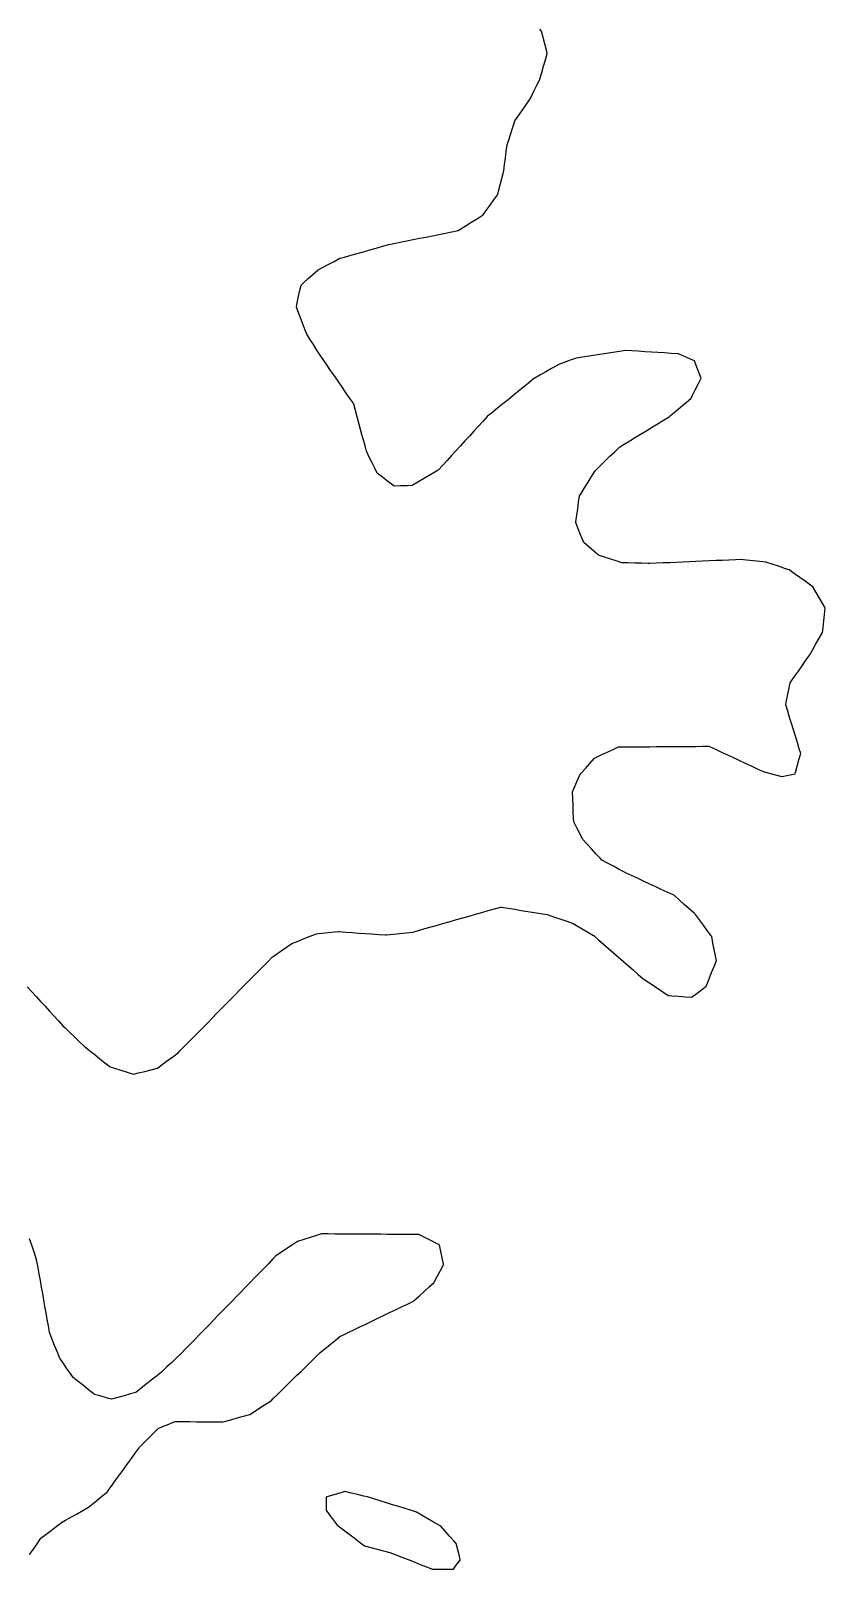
# Model space of a CAD drawing. Header units: millimetres. Extents: x 165 to 2352, y 1753 to 3323.
# Drawn here: x 2181.7 to 2302.5, y 1949.2 to 2182.9 of the extents above; entities that cross this region are included whole.
import ezdxf

# ---------------------------------------------------------------- set-up
doc = ezdxf.new("R2010")
doc.units = ezdxf.units.MM
for name, color, linetype in [('ALL_ISLANDS', 7, 'Continuous'), ('OUTLINE_ISLAND_02', 7, 'Continuous'), ('OUTLINE_ISLAND_04', 7, 'Continuous')]:
    doc.layers.add(name, color=color, linetype=linetype)

msp = doc.modelspace()

# ---------------------------------------------------------------- linework, layer by layer
at = {"layer": 'ALL_ISLANDS'}
for points in [[(2181.1808, 2037.6941), (2181.857, 2036.9574), (2182.5333, 2036.2207), (2183.2095, 2035.484), (2183.8857, 2034.7473), (2184.5619, 2034.0106), (2185.2381, 2033.2739), (2185.9143, 2032.5372), (2186.5905, 2031.8005), (2186.9288, 2031.474), (2187.6484, 2030.7796), (2188.368, 2030.0852), (2189.0875, 2029.3908), (2189.8071, 2028.6964), (2189.862, 2028.6528), (2190.6451, 2028.0308), (2191.4281, 2027.4088), (2192.2112, 2026.7869), (2192.9942, 2026.1649), (2193.7773, 2025.5429), (2194.4551, 2025.3285), (2195.4085, 2025.0269), (2196.362, 2024.7252), (2197.3154, 2024.4236), (2198.0661, 2024.6121), (2199.0361, 2024.8556), (2200.006, 2025.099), (2200.9759, 2025.3425), (2201.7079, 2025.8917), (2202.5078, 2026.4918), (2203.3077, 2027.0919), (2204.1076, 2027.6921), (2204.39, 2027.9787), (2205.0919, 2028.691), (2205.7938, 2029.4033), (2206.4957, 2030.1156), (2207.1975, 2030.8279), (2207.8994, 2031.5402), (2208.6013, 2032.2525), (2209.3032, 2032.9648), (2210.005, 2033.6771), (2210.7069, 2034.3894), (2211.4088, 2035.1017), (2212.1107, 2035.814), (2212.8126, 2036.5263), (2213.5144, 2037.2386), (2214.2163, 2037.9509), (2214.9182, 2038.6632), (2215.6201, 2039.3755), (2216.3219, 2040.0878), (2217.0238, 2040.8001), (2217.7257, 2041.5124), (2218.4276, 2042.2247), (2218.9368, 2042.5767), (2219.7595, 2043.1453), (2220.5821, 2043.7139), (2221.4047, 2044.2825), (2221.4104, 2044.2847), (2222.3387, 2044.6567), (2223.2669, 2045.0286), (2224.1952, 2045.4006), (2225.1234, 2045.7725), (2225.4473, 2045.8052), (2226.4423, 2045.9055), (2227.4372, 2046.0058), (2228.4322, 2046.1061), (2228.5827, 2046.0949), (2229.58, 2046.0208), (2230.5773, 2045.9468), (2231.5745, 2045.8727), (2232.5718, 2045.7987), (2233.569, 2045.7246), (2234.5663, 2045.6505), (2235.5635, 2045.5765), (2235.7921, 2045.6002), (2236.7867, 2045.7037), (2237.7813, 2045.8072), (2238.7759, 2045.9107), (2239.7706, 2046.0142), (2240.647, 2046.2636), (2241.6088, 2046.5374), (2242.5706, 2046.8111), (2243.5325, 2047.0848), (2244.4943, 2047.3585), (2245.4561, 2047.6322), (2246.4179, 2047.9059), (2247.3797, 2048.1796), (2248.3415, 2048.4534), (2249.3033, 2048.7271), (2250.2651, 2049.0008), (2251.2269, 2049.2745), (2252.1888, 2049.5482), (2253.1506, 2049.8219), (2253.2985, 2049.7979), (2254.2856, 2049.6375), (2255.2726, 2049.4772), (2256.2597, 2049.3168), (2257.2468, 2049.1564), (2258.2338, 2048.9961), (2259.2209, 2048.8357), (2260.2079, 2048.6754), (2260.3729, 2048.6193), (2261.3197, 2048.2974), (2262.2665, 2047.9755), (2263.2133, 2047.6536), (2264.1601, 2047.3318), (2264.6661, 2047.0326), (2265.5269, 2046.5237), (2266.3877, 2046.0147), (2267.2485, 2045.5058), (2267.2762, 2045.4816), (2268.03, 2044.8244), (2268.7838, 2044.1673), (2269.5376, 2043.5102), (2270.2913, 2042.853), (2271.0451, 2042.1959), (2271.7989, 2041.5388), (2272.5527, 2040.8817), (2273.3065, 2040.2245), (2274.0602, 2039.5674), (2274.814, 2038.9103), (2275.2943, 2038.5891), (2276.1254, 2038.0331), (2276.9566, 2037.4771), (2277.7878, 2036.9211), (2278.619, 2036.3651), (2279.1648, 2036.3283), (2280.1626, 2036.2611), (2281.1603, 2036.1938), (2282.158, 2036.1266), (2282.7995, 2036.6092), (2283.5985, 2037.2104), (2284.3976, 2037.8116), (2284.4686, 2037.9912), (2284.8362, 2038.9211), (2285.2039, 2039.8511), (2285.5715, 2040.7811), (2285.9392, 2041.711), (2285.8022, 2042.3953), (2285.6059, 2043.3758), (2285.4097, 2044.3564), (2285.2134, 2045.3369), (2285.137, 2045.4405), (2284.5437, 2046.2455), (2283.9503, 2047.0504), (2283.357, 2047.8554), (2282.7636, 2048.6603), (2282.5329, 2048.8691), (2281.7914, 2049.5401), (2281.05, 2050.211), (2280.3085, 2050.882), (2279.567, 2051.553), (2279.3593, 2051.65), (2278.4533, 2052.0733), (2277.5473, 2052.4965), (2276.6413, 2052.9198), (2275.7353, 2053.3431), (2274.8293, 2053.7663), (2273.9233, 2054.1896), (2273.0172, 2054.6128), (2272.1112, 2055.0361), (2272.0491, 2055.0693), (2271.1667, 2055.5399), (2270.2844, 2056.0105), (2269.4021, 2056.4812), (2268.5198, 2056.9518), (2268.3095, 2057.1777), (2267.628, 2057.9095), (2266.9466, 2058.6414), (2266.2652, 2059.3733), (2265.5837, 2060.1051), (2265.1507, 2060.9645), (2264.7007, 2061.8575), (2264.2507, 2062.7506), (2264.2265, 2063.2959), (2264.1822, 2064.2949), (2264.1378, 2065.2939), (2264.0935, 2066.2929), (2264.0491, 2067.2919), (2264.4269, 2068.1489), (2264.8303, 2069.0639), (2265.2337, 2069.9789), (2265.362, 2070.127), (2266.017, 2070.8826), (2266.6719, 2071.6383), (2267.3269, 2072.3939), (2267.4267, 2072.4407), (2268.3322, 2072.8652), (2269.2376, 2073.2897), (2270.143, 2073.7142), (2271.0485, 2074.1387), (2271.8048, 2074.144), (2272.8048, 2074.1511), (2273.8048, 2074.1581), (2274.8048, 2074.1652), (2275.8047, 2074.1722), (2276.8047, 2074.1793), (2277.8047, 2074.1863), (2278.8047, 2074.1934), (2279.8046, 2074.2004), (2280.8046, 2074.2075), (2281.8046, 2074.2145), (2282.8046, 2074.2216), (2283.8045, 2074.2286), (2284.8045, 2074.2357), (2284.8863, 2074.1977), (2285.7932, 2073.7763), (2286.7001, 2073.3549), (2287.6069, 2072.9335), (2288.5138, 2072.5121), (2289.4207, 2072.0907), (2290.3276, 2071.6693), (2291.2344, 2071.2479), (2292.1413, 2070.8265), (2293.0482, 2070.4051), (2293.952, 2070.156), (2294.9161, 2069.8903), (2295.8801, 2069.6246), (2295.9247, 2069.6341), (2296.903, 2069.8413), (2297.8813, 2070.0485), (2297.9394, 2070.2569), (2298.2078, 2071.2202), (2298.4762, 2072.1835), (2298.7446, 2073.1469), (2298.5291, 2073.8494), (2298.2358, 2074.8054), (2297.9426, 2075.7615), (2297.6493, 2076.7175), (2297.3561, 2077.6736), (2297.0628, 2078.6296), (2296.7696, 2079.5856), (2296.4763, 2080.5417), (2296.5524, 2080.92), (2296.7497, 2081.9004), (2296.9469, 2082.8807), (2297.1441, 2083.8611), (2297.2523, 2084.0162), (2297.8245, 2084.8363), (2298.3967, 2085.6565), (2298.9688, 2086.4766), (2299.541, 2087.2967), (2300.1132, 2088.1169), (2300.5704, 2088.9139), (2301.0681, 2089.7813), (2301.5657, 2090.6486), (2302.0634, 2091.516), (2302.1484, 2092.2867), (2302.2581, 2093.2807), (2302.3678, 2094.2747), (2302.4774, 2095.2686), (2302.1269, 2095.8662), (2301.6209, 2096.7287), (2301.1149, 2097.5913), (2300.609, 2098.4538), (2300.2473, 2098.7113), (2299.4326, 2099.2912), (2298.618, 2099.8712), (2297.8034, 2100.4512), (2296.9887, 2101.0311), (2296.4561, 2101.2116), (2295.509, 2101.5325), (2294.5618, 2101.8534), (2293.6147, 2102.1743), (2293.5082, 2102.1853), (2292.5136, 2102.2887), (2291.5189, 2102.392), (2290.5243, 2102.4954), (2289.5296, 2102.5987), (2288.8199, 2102.5671), (2287.8209, 2102.5225), (2286.8219, 2102.478), (2285.8228, 2102.4334), (2284.8238, 2102.3889), (2283.8248, 2102.3444), (2282.8258, 2102.2998), (2281.8268, 2102.2553), (2280.8278, 2102.2107), (2279.8288, 2102.1662), (2278.8298, 2102.1216), (2277.8308, 2102.0771), (2276.8318, 2102.0326), (2275.8328, 2101.988), (2275.5341, 2101.997), (2274.5345, 2102.0269), (2273.535, 2102.0569), (2272.5354, 2102.0868), (2271.5359, 2102.1168), (2270.839, 2102.3443), (2269.8884, 2102.6547), (2268.9377, 2102.965), (2267.9871, 2103.2754), (2267.2906, 2103.8741), (2266.5322, 2104.526), (2265.7739, 2105.1779), (2265.6712, 2105.4302), (2265.2944, 2106.3565), (2264.9176, 2107.2828), (2264.5408, 2108.2091), (2264.5601, 2108.3414), (2264.7046, 2109.3309), (2264.8491, 2110.3204), (2264.9936, 2111.3099), (2265.1381, 2112.2994), (2265.3598, 2112.6544), (2265.8894, 2113.5026), (2266.4191, 2114.3508), (2266.9487, 2115.199), (2267.4783, 2116.0473), (2267.6108, 2116.1771), (2268.3251, 2116.877), (2269.0394, 2117.5768), (2269.7537, 2118.2767), (2270.4679, 2118.9765), (2271.1822, 2119.6764), (2271.9327, 2120.1328), (2272.7871, 2120.6525), (2273.6415, 2121.1721), (2274.4959, 2121.6917), (2275.3503, 2122.2113), (2276.2047, 2122.7309), (2277.0591, 2123.2506), (2277.9135, 2123.7702), (2278.7679, 2124.2898), (2279.027, 2124.5105), (2279.7883, 2125.1589), (2280.5496, 2125.8073), (2281.3109, 2126.4557), (2282.0721, 2127.1042), (2282.2552, 2127.4687), (2282.7039, 2128.3624), (2283.1527, 2129.256), (2283.6014, 2130.1497), (2283.3269, 2130.8831), (2282.9763, 2131.8196), (2282.6258, 2132.7562), (2281.9791, 2133.0409), (2281.0639, 2133.4439), (2280.1487, 2133.8469), (2280.0418, 2133.8535), (2279.0437, 2133.9151), (2278.0456, 2133.9768), (2277.0475, 2134.0385), (2276.0494, 2134.1001), (2275.0513, 2134.1618), (2274.0532, 2134.2234), (2273.0551, 2134.2851), (2272.057, 2134.3468), (2271.5162, 2134.2641), (2270.5277, 2134.1129), (2269.5392, 2133.9618), (2268.5507, 2133.8107), (2267.5622, 2133.6595), (2266.5737, 2133.5084), (2265.5851, 2133.3572), (2264.5966, 2133.2061), (2263.7051, 2132.8691), (2262.7697, 2132.5155), (2261.8343, 2132.1619), (2261.7192, 2132.0958), (2260.8519, 2131.598), (2259.9846, 2131.1002), (2259.1173, 2130.6024), (2258.25, 2130.1047), (2258.1488, 2130.0229), (2257.3711, 2129.3943), (2256.5934, 2128.7656), (2255.8157, 2128.137), (2255.038, 2127.5084), (2254.2603, 2126.8798), (2253.4826, 2126.2512), (2252.7048, 2125.6226), (2251.9271, 2124.9939), (2251.1494, 2124.3653), (2251.0892, 2124.2997), (2250.4134, 2123.5626), (2249.7376, 2122.8255), (2249.0618, 2122.0884), (2248.386, 2121.3513), (2247.7102, 2120.6143), (2247.0344, 2119.8772), (2246.3586, 2119.1401), (2245.6827, 2118.403), (2245.0069, 2117.6659), (2244.3311, 2116.9289), (2243.6553, 2116.1918), (2243.1392, 2115.8824), (2242.2815, 2115.3682), (2241.4238, 2114.854), (2240.5661, 2114.3399), (2239.7084, 2113.8257), (2238.9249, 2113.8012), (2237.9254, 2113.7698), (2236.9259, 2113.7385), (2236.7385, 2113.8842), (2235.949, 2114.498), (2235.1595, 2115.1118), (2234.3701, 2115.7256), (2234.053, 2116.3705), (2233.6117, 2117.2679), (2233.1705, 2118.1653), (2232.7293, 2119.0627), (2232.6242, 2119.4574), (2232.3669, 2120.4238), (2232.1097, 2121.3901), (2231.8525, 2122.3565), (2231.5952, 2123.3228), (2231.338, 2124.2892), (2231.0807, 2125.2555), (2230.8235, 2126.2219), (2230.7033, 2126.3955), (2230.1342, 2127.2178), (2229.5652, 2128.0401), (2228.9961, 2128.8624), (2228.427, 2129.6847), (2227.8579, 2130.507), (2227.2889, 2131.3292), (2226.7198, 2132.1515), (2226.1507, 2132.9738), (2225.5817, 2133.7961), (2225.2086, 2134.3941), (2224.6794, 2135.2426), (2224.1501, 2136.091), (2223.6208, 2136.9395), (2223.5266, 2137.1834), (2223.1662, 2138.1162), (2222.8059, 2139.049), (2222.4455, 2139.9819), (2222.0852, 2140.9147), (2222.1768, 2141.3534), (2222.3812, 2142.3322), (2222.5856, 2143.3111), (2222.79, 2144.29), (2223.1544, 2144.6182), (2223.8975, 2145.2875), (2224.6405, 2145.9567), (2225.3836, 2146.6259), (2226.0336, 2146.9655), (2226.92, 2147.4285), (2227.8064, 2147.8914), (2228.6927, 2148.3544), (2229.3859, 2148.5491), (2230.3487, 2148.8195), (2231.3114, 2149.0899), (2232.2742, 2149.3602), (2233.2369, 2149.6306), (2234.1997, 2149.901), (2235.1625, 2150.1714), (2236.1252, 2150.4418), (2236.8953, 2150.5969), (2237.8756, 2150.7945), (2238.8559, 2150.992), (2239.8362, 2151.1895), (2240.8165, 2151.387), (2241.7968, 2151.5846), (2242.7771, 2151.7821), (2243.7574, 2151.9796), (2244.7377, 2152.1771), (2245.718, 2152.3747), (2246.6983, 2152.5722), (2247.0687, 2152.8055), (2247.9149, 2153.3383), (2248.7611, 2153.8712), (2249.6073, 2154.4041), (2250.4535, 2154.937), (2250.9328, 2155.5979), (2251.5198, 2156.4075), (2252.1069, 2157.217), (2252.6939, 2158.0266), (2252.832, 2158.5547), (2253.085, 2159.5222), (2253.338, 2160.4896), (2253.591, 2161.4571), (2253.6126, 2161.6284), (2253.7376, 2162.6205), (2253.8626, 2163.6127), (2253.9876, 2164.6049), (2254.1126, 2165.597), (2254.3617, 2166.3686), (2254.6689, 2167.3202), (2254.9762, 2168.2718), (2255.2834, 2169.2235), (2255.8058, 2169.9647), (2256.3818, 2170.7822), (2256.9578, 2171.5996), (2257.5339, 2172.417), (2257.7502, 2172.8491), (2258.1978, 2173.7433), (2258.6455, 2174.6375), (2259.0931, 2175.5317), (2259.1114, 2175.5951), (2259.3885, 2176.5559), (2259.6656, 2177.5168), (2259.9426, 2178.4776), (2260.2197, 2179.4385), (2260.0863, 2179.9471), (2259.8327, 2180.9144), (2259.579, 2181.8817), (2259.3254, 2182.849), (2259.0841, 2183.1781)], [(2181.5415, 1951.4616), (2182.1042, 1952.2883), (2182.6669, 1953.1149), (2183.2297, 1953.9416), (2183.9939, 1954.5187), (2184.792, 1955.1212), (2185.59, 1955.7238), (2186.3881, 1956.3264), (2187.0122, 1956.6821), (2187.881, 1957.1773), (2188.7498, 1957.6724), (2189.6186, 1958.1676), (2190.4874, 1958.6628), (2190.9746, 1959.0563), (2191.7525, 1959.6847), (2192.5305, 1960.313), (2193.3084, 1960.9414), (2193.497, 1961.2027), (2194.0822, 1962.0136), (2194.6674, 1962.8245), (2195.2525, 1963.6354), (2195.8377, 1964.4463), (2196.4229, 1965.2572), (2197.0081, 1966.0681), (2197.5933, 1966.879), (2198.1784, 1967.69), (2198.2469, 1967.7592), (2198.9498, 1968.4704), (2199.6528, 1969.1816), (2200.3558, 1969.8928), (2201.0587, 1970.604), (2201.7607, 1970.9), (2202.6821, 1971.2885), (2203.6036, 1971.677), (2203.9026, 1971.6746), (2204.9025, 1971.6667), (2205.9025, 1971.6588), (2206.9025, 1971.6508), (2207.9024, 1971.6429), (2208.9024, 1971.635), (2209.9024, 1971.6271), (2210.9023, 1971.6192), (2211.1551, 1971.6885), (2212.1195, 1971.953), (2213.0839, 1972.2176), (2214.0483, 1972.4821), (2215.0126, 1972.7467), (2215.7164, 1973.2042), (2216.5548, 1973.7493), (2217.3931, 1974.2943), (2218.2315, 1974.8394), (2218.5513, 1975.1522), (2219.266, 1975.8516), (2219.9808, 1976.551), (2220.6956, 1977.2503), (2221.4103, 1977.9497), (2222.1251, 1978.649), (2222.8399, 1979.3484), (2223.5546, 1980.0477), (2224.2694, 1980.7471), (2224.9842, 1981.4465), (2225.699, 1982.1458), (2226.4204, 1982.7316), (2227.1967, 1983.3619), (2227.9731, 1983.9922), (2228.7494, 1984.6225), (2229.0386, 1984.7608), (2229.9407, 1985.1923), (2230.8428, 1985.6238), (2231.7449, 1986.0553), (2232.647, 1986.4869), (2233.5491, 1986.9184), (2234.4512, 1987.3499), (2235.3533, 1987.7814), (2236.2555, 1988.2129), (2237.1576, 1988.6444), (2238.0597, 1989.0759), (2238.9618, 1989.5074), (2239.8639, 1989.9389), (2240.0567, 1990.1143), (2240.7964, 1990.7873), (2241.5361, 1991.4602), (2242.2757, 1992.1332), (2243.0154, 1992.8062), (2243.0365, 1992.8453), (2243.5103, 1993.7259), (2243.9842, 1994.6065), (2244.458, 1995.4871), (2244.4433, 1995.5572), (2244.2379, 1996.5359), (2244.0324, 1997.5145), (2243.827, 1998.4932), (2243.39, 1998.7153), (2242.4984, 1999.1682), (2241.6069, 1999.6212), (2240.7154, 2000.0742), (2239.9224, 2000.0792), (2238.9225, 2000.0855), (2237.9225, 2000.0917), (2236.9225, 2000.098), (2235.9225, 2000.1043), (2234.9225, 2000.1105), (2233.9226, 2000.1168), (2232.9226, 2000.1231), (2231.9226, 2000.1293), (2230.9226, 2000.1356), (2229.9226, 2000.1419), (2228.9227, 2000.1481), (2227.9227, 2000.1544), (2226.9227, 2000.1606), (2225.9227, 2000.1669), (2225.1347, 1999.9167), (2224.1816, 1999.6142), (2223.2284, 1999.3116), (2222.2753, 1999.009), (2221.4877, 1998.488), (2220.6536, 1997.9363), (2219.8196, 1997.3846), (2218.9855, 1996.8329), (2218.5313, 1996.3658), (2217.834, 1995.6489), (2217.1368, 1994.9321), (2216.4396, 1994.2152), (2215.7424, 1993.4984), (2215.0452, 1992.7815), (2214.3479, 1992.0647), (2213.6507, 1991.3478), (2212.9535, 1990.631), (2212.2563, 1989.9141), (2211.559, 1989.1973), (2210.8618, 1988.4804), (2210.1646, 1987.7635), (2209.4674, 1987.0467), (2208.7702, 1986.3298), (2208.0729, 1985.613), (2207.3757, 1984.8961), (2206.6785, 1984.1793), (2205.9813, 1983.4624), (2205.284, 1982.7456), (2204.5868, 1982.0287), (2203.864, 1981.3403), (2203.1398, 1980.6506), (2202.4157, 1979.961), (2201.6916, 1979.2713), (2201.5933, 1979.1936), (2200.8089, 1978.5732), (2200.0246, 1977.9529), (2199.2403, 1977.3325), (2198.4559, 1976.7122), (2197.6716, 1976.0919), (2196.8814, 1975.871), (2195.9183, 1975.6018), (2194.9552, 1975.3326), (2193.9921, 1975.0634), (2193.3527, 1975.2386), (2192.3882, 1975.5028), (2191.4237, 1975.767), (2191.2738, 1975.8866), (2190.4922, 1976.5104), (2189.7106, 1977.1342), (2188.929, 1977.758), (2188.1474, 1978.3818), (2187.838, 1978.8255), (2187.266, 1979.6458), (2186.694, 1980.466), (2186.122, 1981.2863), (2186.0859, 1981.3757), (2185.7112, 1982.3029), (2185.3365, 1983.23), (2184.9618, 1984.1572), (2184.5872, 1985.0843), (2184.5646, 1985.2127), (2184.3911, 1986.1976), (2184.2177, 1987.1824), (2184.0442, 1988.1673), (2183.8708, 1989.1521), (2183.6974, 1990.1369), (2183.5239, 1991.1218), (2183.3505, 1992.1066), (2183.1771, 1993.0915), (2183.0036, 1994.0763), (2182.8302, 1995.0612), (2182.6568, 1996.046), (2182.4788, 1996.5842), (2182.1648, 1997.5336), (2181.8508, 1998.483), (2181.5368, 1999.4324)]]:
    msp.add_lwpolyline(points, dxfattribs=at)
msp.add_lwpolyline([(2226.5894, 1960.1915), (2226.5894, 1959.1915), (2226.5894, 1958.1915), (2227.0836, 1957.5416), (2227.689, 1956.7457), (2228.2944, 1955.9498), (2228.4615, 1955.8237), (2229.2598, 1955.2214), (2230.0581, 1954.6192), (2230.8564, 1954.0169), (2231.6547, 1953.4147), (2232.453, 1952.8124), (2233.4017, 1952.5631), (2234.3688, 1952.3089), (2235.336, 1952.0547), (2236.3031, 1951.8005), (2237.2059, 1951.4441), (2238.136, 1951.0769), (2239.0661, 1950.7096), (2239.9962, 1950.3424), (2240.9263, 1949.9751), (2241.8565, 1949.6079), (2242.7866, 1949.2406), (2242.9613, 1949.2423), (2243.9612, 1949.2518), (2244.9612, 1949.2613), (2245.9611, 1949.2709), (2246.3985, 1949.842), (2247.0065, 1950.6359), (2246.8584, 1951.2178), (2246.6118, 1952.1869), (2246.3651, 1953.156), (2246.0337, 1953.5301), (2245.3705, 1954.2785), (2244.7073, 1955.027), (2244.0441, 1955.7754), (2243.8181, 1955.9065), (2242.953, 1956.4082), (2242.088, 1956.9099), (2241.223, 1957.4117), (2240.3579, 1957.9134), (2239.5829, 1958.1537), (2238.6277, 1958.4498), (2237.6726, 1958.746), (2236.7174, 1959.0421), (2235.7623, 1959.3382), (2234.8071, 1959.6344), (2233.852, 1959.9305), (2232.8968, 1960.2266), (2232.3603, 1960.3532), (2231.387, 1960.5828), (2230.4137, 1960.8123), (2229.4404, 1961.0419), (2229.1392, 1960.9521), (2228.1809, 1960.6662), (2227.2226, 1960.3804)], close=True, dxfattribs=at)
at = {"layer": 'OUTLINE_ISLAND_02'}
for points in [[(2181.1808, 2037.6941), (2181.857, 2036.9574), (2182.5333, 2036.2207), (2183.2095, 2035.484), (2183.8857, 2034.7473), (2184.5619, 2034.0106), (2185.2381, 2033.2739), (2185.9143, 2032.5372), (2186.5905, 2031.8005), (2186.9288, 2031.474), (2187.6484, 2030.7796), (2188.368, 2030.0852), (2189.0875, 2029.3908), (2189.8071, 2028.6964), (2189.862, 2028.6528), (2190.6451, 2028.0308), (2191.4281, 2027.4088), (2192.2112, 2026.7869), (2192.9942, 2026.1649), (2193.7773, 2025.5429), (2194.4551, 2025.3285), (2195.4085, 2025.0269), (2196.362, 2024.7252), (2197.3154, 2024.4236), (2198.0661, 2024.6121), (2199.0361, 2024.8556), (2200.006, 2025.099), (2200.9759, 2025.3425), (2201.7079, 2025.8917), (2202.5078, 2026.4918), (2203.3077, 2027.0919), (2204.1076, 2027.6921), (2204.39, 2027.9787), (2205.0919, 2028.691), (2205.7938, 2029.4033), (2206.4957, 2030.1156), (2207.1975, 2030.8279), (2207.8994, 2031.5402), (2208.6013, 2032.2525), (2209.3032, 2032.9648), (2210.005, 2033.6771), (2210.7069, 2034.3894), (2211.4088, 2035.1017), (2212.1107, 2035.814), (2212.8126, 2036.5263), (2213.5144, 2037.2386), (2214.2163, 2037.9509), (2214.9182, 2038.6632), (2215.6201, 2039.3755), (2216.3219, 2040.0878), (2217.0238, 2040.8001), (2217.7257, 2041.5124), (2218.4276, 2042.2247), (2218.9368, 2042.5767), (2219.7595, 2043.1453), (2220.5821, 2043.7139), (2221.4047, 2044.2825), (2221.4104, 2044.2847), (2222.3387, 2044.6567), (2223.2669, 2045.0286), (2224.1952, 2045.4006), (2225.1234, 2045.7725), (2225.4473, 2045.8052), (2226.4423, 2045.9055), (2227.4372, 2046.0058), (2228.4322, 2046.1061), (2228.5827, 2046.0949), (2229.58, 2046.0208), (2230.5773, 2045.9468), (2231.5745, 2045.8727), (2232.5718, 2045.7987), (2233.569, 2045.7246), (2234.5663, 2045.6505), (2235.5635, 2045.5765), (2235.7921, 2045.6002), (2236.7867, 2045.7037), (2237.7813, 2045.8072), (2238.7759, 2045.9107), (2239.7706, 2046.0142), (2240.647, 2046.2636), (2241.6088, 2046.5374), (2242.5706, 2046.8111), (2243.5325, 2047.0848), (2244.4943, 2047.3585), (2245.4561, 2047.6322), (2246.4179, 2047.9059), (2247.3797, 2048.1796), (2248.3415, 2048.4534), (2249.3033, 2048.7271), (2250.2651, 2049.0008), (2251.2269, 2049.2745), (2252.1888, 2049.5482), (2253.1506, 2049.8219), (2253.2985, 2049.7979), (2254.2856, 2049.6375), (2255.2726, 2049.4772), (2256.2597, 2049.3168), (2257.2468, 2049.1564), (2258.2338, 2048.9961), (2259.2209, 2048.8357), (2260.2079, 2048.6754), (2260.3729, 2048.6193), (2261.3197, 2048.2974), (2262.2665, 2047.9755), (2263.2133, 2047.6536), (2264.1601, 2047.3318), (2264.6661, 2047.0326), (2265.5269, 2046.5237), (2266.3877, 2046.0147), (2267.2485, 2045.5058), (2267.2762, 2045.4816), (2268.03, 2044.8244), (2268.7838, 2044.1673), (2269.5376, 2043.5102), (2270.2913, 2042.853), (2271.0451, 2042.1959), (2271.7989, 2041.5388), (2272.5527, 2040.8817), (2273.3065, 2040.2245), (2274.0602, 2039.5674), (2274.814, 2038.9103), (2275.2943, 2038.5891), (2276.1254, 2038.0331), (2276.9566, 2037.4771), (2277.7878, 2036.9211), (2278.619, 2036.3651), (2279.1648, 2036.3283), (2280.1626, 2036.2611), (2281.1603, 2036.1938), (2282.158, 2036.1266), (2282.7995, 2036.6092), (2283.5985, 2037.2104), (2284.3976, 2037.8116), (2284.4686, 2037.9912), (2284.8362, 2038.9211), (2285.2039, 2039.8511), (2285.5715, 2040.7811), (2285.9392, 2041.711), (2285.8022, 2042.3953), (2285.6059, 2043.3758), (2285.4097, 2044.3564), (2285.2134, 2045.3369), (2285.137, 2045.4405), (2284.5437, 2046.2455), (2283.9503, 2047.0504), (2283.357, 2047.8554), (2282.7636, 2048.6603), (2282.5329, 2048.8691), (2281.7914, 2049.5401), (2281.05, 2050.211), (2280.3085, 2050.882), (2279.567, 2051.553), (2279.3593, 2051.65), (2278.4533, 2052.0733), (2277.5473, 2052.4965), (2276.6413, 2052.9198), (2275.7353, 2053.3431), (2274.8293, 2053.7663), (2273.9233, 2054.1896), (2273.0172, 2054.6128), (2272.1112, 2055.0361), (2272.0491, 2055.0693), (2271.1667, 2055.5399), (2270.2844, 2056.0105), (2269.4021, 2056.4812), (2268.5198, 2056.9518), (2268.3095, 2057.1777), (2267.628, 2057.9095), (2266.9466, 2058.6414), (2266.2652, 2059.3733), (2265.5837, 2060.1051), (2265.1507, 2060.9645), (2264.7007, 2061.8575), (2264.2507, 2062.7506), (2264.2265, 2063.2959), (2264.1822, 2064.2949), (2264.1378, 2065.2939), (2264.0935, 2066.2929), (2264.0491, 2067.2919), (2264.4269, 2068.1489), (2264.8303, 2069.0639), (2265.2337, 2069.9789), (2265.362, 2070.127), (2266.017, 2070.8826), (2266.6719, 2071.6383), (2267.3269, 2072.3939), (2267.4267, 2072.4407), (2268.3322, 2072.8652), (2269.2376, 2073.2897), (2270.143, 2073.7142), (2271.0485, 2074.1387), (2271.8048, 2074.144), (2272.8048, 2074.1511), (2273.8048, 2074.1581), (2274.8048, 2074.1652), (2275.8047, 2074.1722), (2276.8047, 2074.1793), (2277.8047, 2074.1863), (2278.8047, 2074.1934), (2279.8046, 2074.2004), (2280.8046, 2074.2075), (2281.8046, 2074.2145), (2282.8046, 2074.2216), (2283.8045, 2074.2286), (2284.8045, 2074.2357), (2284.8863, 2074.1977), (2285.7932, 2073.7763), (2286.7001, 2073.3549), (2287.6069, 2072.9335), (2288.5138, 2072.5121), (2289.4207, 2072.0907), (2290.3276, 2071.6693), (2291.2344, 2071.2479), (2292.1413, 2070.8265), (2293.0482, 2070.4051), (2293.952, 2070.156), (2294.9161, 2069.8903), (2295.8801, 2069.6246), (2295.9247, 2069.6341), (2296.903, 2069.8413), (2297.8813, 2070.0485), (2297.9394, 2070.2569), (2298.2078, 2071.2202), (2298.4762, 2072.1835), (2298.7446, 2073.1469), (2298.5291, 2073.8494), (2298.2358, 2074.8054), (2297.9426, 2075.7615), (2297.6493, 2076.7175), (2297.3561, 2077.6736), (2297.0628, 2078.6296), (2296.7696, 2079.5856), (2296.4763, 2080.5417), (2296.5524, 2080.92), (2296.7497, 2081.9004), (2296.9469, 2082.8807), (2297.1441, 2083.8611), (2297.2523, 2084.0162), (2297.8245, 2084.8363), (2298.3967, 2085.6565), (2298.9688, 2086.4766), (2299.541, 2087.2967), (2300.1132, 2088.1169), (2300.5704, 2088.9139), (2301.0681, 2089.7813), (2301.5657, 2090.6486), (2302.0634, 2091.516), (2302.1484, 2092.2867), (2302.2581, 2093.2807), (2302.3678, 2094.2747), (2302.4774, 2095.2686), (2302.1269, 2095.8662), (2301.6209, 2096.7287), (2301.1149, 2097.5913), (2300.609, 2098.4538), (2300.2473, 2098.7113), (2299.4326, 2099.2912), (2298.618, 2099.8712), (2297.8034, 2100.4512), (2296.9887, 2101.0311), (2296.4561, 2101.2116), (2295.509, 2101.5325), (2294.5618, 2101.8534), (2293.6147, 2102.1743), (2293.5082, 2102.1853), (2292.5136, 2102.2887), (2291.5189, 2102.392), (2290.5243, 2102.4954), (2289.5296, 2102.5987), (2288.8199, 2102.5671), (2287.8209, 2102.5225), (2286.8219, 2102.478), (2285.8228, 2102.4334), (2284.8238, 2102.3889), (2283.8248, 2102.3444), (2282.8258, 2102.2998), (2281.8268, 2102.2553), (2280.8278, 2102.2107), (2279.8288, 2102.1662), (2278.8298, 2102.1216), (2277.8308, 2102.0771), (2276.8318, 2102.0326), (2275.8328, 2101.988), (2275.5341, 2101.997), (2274.5345, 2102.0269), (2273.535, 2102.0569), (2272.5354, 2102.0868), (2271.5359, 2102.1168), (2270.839, 2102.3443), (2269.8884, 2102.6547), (2268.9377, 2102.965), (2267.9871, 2103.2754), (2267.2906, 2103.8741), (2266.5322, 2104.526), (2265.7739, 2105.1779), (2265.6712, 2105.4302), (2265.2944, 2106.3565), (2264.9176, 2107.2828), (2264.5408, 2108.2091), (2264.5601, 2108.3414), (2264.7046, 2109.3309), (2264.8491, 2110.3204), (2264.9936, 2111.3099), (2265.1381, 2112.2994), (2265.3598, 2112.6544), (2265.8894, 2113.5026), (2266.4191, 2114.3508), (2266.9487, 2115.199), (2267.4783, 2116.0473), (2267.6108, 2116.1771), (2268.3251, 2116.877), (2269.0394, 2117.5768), (2269.7537, 2118.2767), (2270.4679, 2118.9765), (2271.1822, 2119.6764), (2271.9327, 2120.1328), (2272.7871, 2120.6525), (2273.6415, 2121.1721), (2274.4959, 2121.6917), (2275.3503, 2122.2113), (2276.2047, 2122.7309), (2277.0591, 2123.2506), (2277.9135, 2123.7702), (2278.7679, 2124.2898), (2279.027, 2124.5105), (2279.7883, 2125.1589), (2280.5496, 2125.8073), (2281.3109, 2126.4557), (2282.0721, 2127.1042), (2282.2552, 2127.4687), (2282.7039, 2128.3624), (2283.1527, 2129.256), (2283.6014, 2130.1497), (2283.3269, 2130.8831), (2282.9763, 2131.8196), (2282.6258, 2132.7562), (2281.9791, 2133.0409), (2281.0639, 2133.4439), (2280.1487, 2133.8469), (2280.0418, 2133.8535), (2279.0437, 2133.9151), (2278.0456, 2133.9768), (2277.0475, 2134.0385), (2276.0494, 2134.1001), (2275.0513, 2134.1618), (2274.0532, 2134.2234), (2273.0551, 2134.2851), (2272.057, 2134.3468), (2271.5162, 2134.2641), (2270.5277, 2134.1129), (2269.5392, 2133.9618), (2268.5507, 2133.8107), (2267.5622, 2133.6595), (2266.5737, 2133.5084), (2265.5851, 2133.3572), (2264.5966, 2133.2061), (2263.7051, 2132.8691), (2262.7697, 2132.5155), (2261.8343, 2132.1619), (2261.7192, 2132.0958), (2260.8519, 2131.598), (2259.9846, 2131.1002), (2259.1173, 2130.6024), (2258.25, 2130.1047), (2258.1488, 2130.0229), (2257.3711, 2129.3943), (2256.5934, 2128.7656), (2255.8157, 2128.137), (2255.038, 2127.5084), (2254.2603, 2126.8798), (2253.4826, 2126.2512), (2252.7048, 2125.6226), (2251.9271, 2124.9939), (2251.1494, 2124.3653), (2251.0892, 2124.2997), (2250.4134, 2123.5626), (2249.7376, 2122.8255), (2249.0618, 2122.0884), (2248.386, 2121.3513), (2247.7102, 2120.6143), (2247.0344, 2119.8772), (2246.3586, 2119.1401), (2245.6827, 2118.403), (2245.0069, 2117.6659), (2244.3311, 2116.9289), (2243.6553, 2116.1918), (2243.1392, 2115.8824), (2242.2815, 2115.3682), (2241.4238, 2114.854), (2240.5661, 2114.3399), (2239.7084, 2113.8257), (2238.9249, 2113.8012), (2237.9254, 2113.7698), (2236.9259, 2113.7385), (2236.7385, 2113.8842), (2235.949, 2114.498), (2235.1595, 2115.1118), (2234.3701, 2115.7256), (2234.053, 2116.3705), (2233.6117, 2117.2679), (2233.1705, 2118.1653), (2232.7293, 2119.0627), (2232.6242, 2119.4574), (2232.3669, 2120.4238), (2232.1097, 2121.3901), (2231.8525, 2122.3565), (2231.5952, 2123.3228), (2231.338, 2124.2892), (2231.0807, 2125.2555), (2230.8235, 2126.2219), (2230.7033, 2126.3955), (2230.1342, 2127.2178), (2229.5652, 2128.0401), (2228.9961, 2128.8624), (2228.427, 2129.6847), (2227.8579, 2130.507), (2227.2889, 2131.3292), (2226.7198, 2132.1515), (2226.1507, 2132.9738), (2225.5817, 2133.7961), (2225.2086, 2134.3941), (2224.6794, 2135.2426), (2224.1501, 2136.091), (2223.6208, 2136.9395), (2223.5266, 2137.1834), (2223.1662, 2138.1162), (2222.8059, 2139.049), (2222.4455, 2139.9819), (2222.0852, 2140.9147), (2222.1768, 2141.3534), (2222.3812, 2142.3322), (2222.5856, 2143.3111), (2222.79, 2144.29), (2223.1544, 2144.6182), (2223.8975, 2145.2875), (2224.6405, 2145.9567), (2225.3836, 2146.6259), (2226.0336, 2146.9655), (2226.92, 2147.4285), (2227.8064, 2147.8914), (2228.6927, 2148.3544), (2229.3859, 2148.5491), (2230.3487, 2148.8195), (2231.3114, 2149.0899), (2232.2742, 2149.3602), (2233.2369, 2149.6306), (2234.1997, 2149.901), (2235.1625, 2150.1714), (2236.1252, 2150.4418), (2236.8953, 2150.5969), (2237.8756, 2150.7945), (2238.8559, 2150.992), (2239.8362, 2151.1895), (2240.8165, 2151.387), (2241.7968, 2151.5846), (2242.7771, 2151.7821), (2243.7574, 2151.9796), (2244.7377, 2152.1771), (2245.718, 2152.3747), (2246.6983, 2152.5722), (2247.0687, 2152.8055), (2247.9149, 2153.3383), (2248.7611, 2153.8712), (2249.6073, 2154.4041), (2250.4535, 2154.937), (2250.9328, 2155.5979), (2251.5198, 2156.4075), (2252.1069, 2157.217), (2252.6939, 2158.0266), (2252.832, 2158.5547), (2253.085, 2159.5222), (2253.338, 2160.4896), (2253.591, 2161.4571), (2253.6126, 2161.6284), (2253.7376, 2162.6205), (2253.8626, 2163.6127), (2253.9876, 2164.6049), (2254.1126, 2165.597), (2254.3617, 2166.3686), (2254.6689, 2167.3202), (2254.9762, 2168.2718), (2255.2834, 2169.2235), (2255.8058, 2169.9647), (2256.3818, 2170.7822), (2256.9578, 2171.5996), (2257.5339, 2172.417), (2257.7502, 2172.8491), (2258.1978, 2173.7433), (2258.6455, 2174.6375), (2259.0931, 2175.5317), (2259.1114, 2175.5951), (2259.3885, 2176.5559), (2259.6656, 2177.5168), (2259.9426, 2178.4776), (2260.2197, 2179.4385), (2260.0863, 2179.9471), (2259.8327, 2180.9144), (2259.579, 2181.8817), (2259.3254, 2182.849), (2259.0841, 2183.1781)], [(2181.5415, 1951.4616), (2182.1042, 1952.2883), (2182.6669, 1953.1149), (2183.2297, 1953.9416), (2183.9939, 1954.5187), (2184.792, 1955.1212), (2185.59, 1955.7238), (2186.3881, 1956.3264), (2187.0122, 1956.6821), (2187.881, 1957.1773), (2188.7498, 1957.6724), (2189.6186, 1958.1676), (2190.4874, 1958.6628), (2190.9746, 1959.0563), (2191.7525, 1959.6847), (2192.5305, 1960.313), (2193.3084, 1960.9414), (2193.497, 1961.2027), (2194.0822, 1962.0136), (2194.6674, 1962.8245), (2195.2525, 1963.6354), (2195.8377, 1964.4463), (2196.4229, 1965.2572), (2197.0081, 1966.0681), (2197.5933, 1966.879), (2198.1784, 1967.69), (2198.2469, 1967.7592), (2198.9498, 1968.4704), (2199.6528, 1969.1816), (2200.3558, 1969.8928), (2201.0587, 1970.604), (2201.7607, 1970.9), (2202.6821, 1971.2885), (2203.6036, 1971.677), (2203.9026, 1971.6746), (2204.9025, 1971.6667), (2205.9025, 1971.6588), (2206.9025, 1971.6508), (2207.9024, 1971.6429), (2208.9024, 1971.635), (2209.9024, 1971.6271), (2210.9023, 1971.6192), (2211.1551, 1971.6885), (2212.1195, 1971.953), (2213.0839, 1972.2176), (2214.0483, 1972.4821), (2215.0126, 1972.7467), (2215.7164, 1973.2042), (2216.5548, 1973.7493), (2217.3931, 1974.2943), (2218.2315, 1974.8394), (2218.5513, 1975.1522), (2219.266, 1975.8516), (2219.9808, 1976.551), (2220.6956, 1977.2503), (2221.4103, 1977.9497), (2222.1251, 1978.649), (2222.8399, 1979.3484), (2223.5546, 1980.0477), (2224.2694, 1980.7471), (2224.9842, 1981.4465), (2225.699, 1982.1458), (2226.4204, 1982.7316), (2227.1967, 1983.3619), (2227.9731, 1983.9922), (2228.7494, 1984.6225), (2229.0386, 1984.7608), (2229.9407, 1985.1923), (2230.8428, 1985.6238), (2231.7449, 1986.0553), (2232.647, 1986.4869), (2233.5491, 1986.9184), (2234.4512, 1987.3499), (2235.3533, 1987.7814), (2236.2555, 1988.2129), (2237.1576, 1988.6444), (2238.0597, 1989.0759), (2238.9618, 1989.5074), (2239.8639, 1989.9389), (2240.0567, 1990.1143), (2240.7964, 1990.7873), (2241.5361, 1991.4602), (2242.2757, 1992.1332), (2243.0154, 1992.8062), (2243.0365, 1992.8453), (2243.5103, 1993.7259), (2243.9842, 1994.6065), (2244.458, 1995.4871), (2244.4433, 1995.5572), (2244.2379, 1996.5359), (2244.0324, 1997.5145), (2243.827, 1998.4932), (2243.39, 1998.7153), (2242.4984, 1999.1682), (2241.6069, 1999.6212), (2240.7154, 2000.0742), (2239.9224, 2000.0792), (2238.9225, 2000.0855), (2237.9225, 2000.0917), (2236.9225, 2000.098), (2235.9225, 2000.1043), (2234.9225, 2000.1105), (2233.9226, 2000.1168), (2232.9226, 2000.1231), (2231.9226, 2000.1293), (2230.9226, 2000.1356), (2229.9226, 2000.1419), (2228.9227, 2000.1481), (2227.9227, 2000.1544), (2226.9227, 2000.1606), (2225.9227, 2000.1669), (2225.1347, 1999.9167), (2224.1816, 1999.6142), (2223.2284, 1999.3116), (2222.2753, 1999.009), (2221.4877, 1998.488), (2220.6536, 1997.9363), (2219.8196, 1997.3846), (2218.9855, 1996.8329), (2218.5313, 1996.3658), (2217.834, 1995.6489), (2217.1368, 1994.9321), (2216.4396, 1994.2152), (2215.7424, 1993.4984), (2215.0452, 1992.7815), (2214.3479, 1992.0647), (2213.6507, 1991.3478), (2212.9535, 1990.631), (2212.2563, 1989.9141), (2211.559, 1989.1973), (2210.8618, 1988.4804), (2210.1646, 1987.7635), (2209.4674, 1987.0467), (2208.7702, 1986.3298), (2208.0729, 1985.613), (2207.3757, 1984.8961), (2206.6785, 1984.1793), (2205.9813, 1983.4624), (2205.284, 1982.7456), (2204.5868, 1982.0287), (2203.864, 1981.3403), (2203.1398, 1980.6506), (2202.4157, 1979.961), (2201.6916, 1979.2713), (2201.5933, 1979.1936), (2200.8089, 1978.5732), (2200.0246, 1977.9529), (2199.2403, 1977.3325), (2198.4559, 1976.7122), (2197.6716, 1976.0919), (2196.8814, 1975.871), (2195.9183, 1975.6018), (2194.9552, 1975.3326), (2193.9921, 1975.0634), (2193.3527, 1975.2386), (2192.3882, 1975.5028), (2191.4237, 1975.767), (2191.2738, 1975.8866), (2190.4922, 1976.5104), (2189.7106, 1977.1342), (2188.929, 1977.758), (2188.1474, 1978.3818), (2187.838, 1978.8255), (2187.266, 1979.6458), (2186.694, 1980.466), (2186.122, 1981.2863), (2186.0859, 1981.3757), (2185.7112, 1982.3029), (2185.3365, 1983.23), (2184.9618, 1984.1572), (2184.5872, 1985.0843), (2184.5646, 1985.2127), (2184.3911, 1986.1976), (2184.2177, 1987.1824), (2184.0442, 1988.1673), (2183.8708, 1989.1521), (2183.6974, 1990.1369), (2183.5239, 1991.1218), (2183.3505, 1992.1066), (2183.1771, 1993.0915), (2183.0036, 1994.0763), (2182.8302, 1995.0612), (2182.6568, 1996.046), (2182.4788, 1996.5842), (2182.1648, 1997.5336), (2181.8508, 1998.483), (2181.5368, 1999.4324)]]:
    msp.add_lwpolyline(points, dxfattribs=at)
at = {"layer": 'OUTLINE_ISLAND_04'}
msp.add_lwpolyline([(2226.5894, 1960.1915), (2226.5894, 1959.1915), (2226.5894, 1958.1915), (2227.0836, 1957.5416), (2227.689, 1956.7457), (2228.2944, 1955.9498), (2228.4615, 1955.8237), (2229.2598, 1955.2214), (2230.0581, 1954.6192), (2230.8564, 1954.0169), (2231.6547, 1953.4147), (2232.453, 1952.8124), (2233.4017, 1952.5631), (2234.3688, 1952.3089), (2235.336, 1952.0547), (2236.3031, 1951.8005), (2237.2059, 1951.4441), (2238.136, 1951.0769), (2239.0661, 1950.7096), (2239.9962, 1950.3424), (2240.9263, 1949.9751), (2241.8565, 1949.6079), (2242.7866, 1949.2406), (2242.9613, 1949.2423), (2243.9612, 1949.2518), (2244.9612, 1949.2613), (2245.9611, 1949.2709), (2246.3985, 1949.842), (2247.0065, 1950.6359), (2246.8584, 1951.2178), (2246.6118, 1952.1869), (2246.3651, 1953.156), (2246.0337, 1953.5301), (2245.3705, 1954.2785), (2244.7073, 1955.027), (2244.0441, 1955.7754), (2243.8181, 1955.9065), (2242.953, 1956.4082), (2242.088, 1956.9099), (2241.223, 1957.4117), (2240.3579, 1957.9134), (2239.5829, 1958.1537), (2238.6277, 1958.4498), (2237.6726, 1958.746), (2236.7174, 1959.0421), (2235.7623, 1959.3382), (2234.8071, 1959.6344), (2233.852, 1959.9305), (2232.8968, 1960.2266), (2232.3603, 1960.3532), (2231.387, 1960.5828), (2230.4137, 1960.8123), (2229.4404, 1961.0419), (2229.1392, 1960.9521), (2228.1809, 1960.6662), (2227.2226, 1960.3804)], close=True, dxfattribs=at)

doc.saveas('drawing.dxf')
